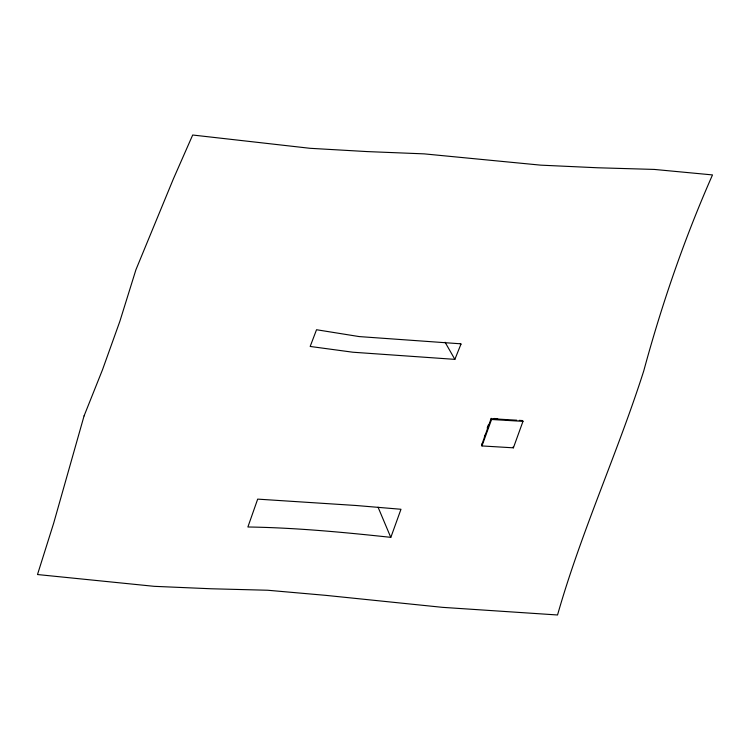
<?xml version="1.0" encoding="UTF-8"?>
<svg xmlns="http://www.w3.org/2000/svg" width="750" height="750" viewBox="0 0 750 750"><rect width="100%" height="100%" fill="white"/><g stroke="black" fill="none" stroke-linecap="round" stroke-linejoin="round"><path stroke-width="1.12" d="M519.141 420.356L522.638 420.562L522.975 421.359L513.394 447.825L481.969 445.941L481.912 443.972M390.853 537.347L400.978 509.269L356.137 505.5L257.681 499.125L247.884 526.987C295.659 527.709 343.284 532.256 390.759 537.337L378.066 507.206M487.181 428.025L488.409 424.847M484.406 437.072L485.184 434.916M487.528 428.447L488.7 425.212M481.631 445.144L491.203 418.303M481.969 445.941L491.55 419.484L491.213 418.678L516.816 420.216M454.866 359.363L461.091 343.837L359.184 336.581L316.528 329.738L310.172 346.453L352.856 352.219L454.866 359.363L445.087 342.253M494.166 418.481L497.672 418.697M491.55 419.484L522.975 421.359M460.275 343.8L460.828 344.513M513.056 447.028L513.394 447.825M84.075 415.894L53.672 523.191L37.5 574.538L154.256 586.331L211.163 588.769L267.666 590.241L325.706 595.35L442.556 607.35L557.541 614.981C581.203 531.797 617.503 453.084 643.772 370.837C661.894 303.947 684.487 238.322 712.5 174.919L654.291 169.425L597.722 167.775L540.731 165.15L424.191 153.872L367.35 151.594L310.078 148.303L192.684 135.019L173.362 178.941L135.938 269.7L119.869 321.3L102.487 369.797L84.075 415.894"/></g></svg>
